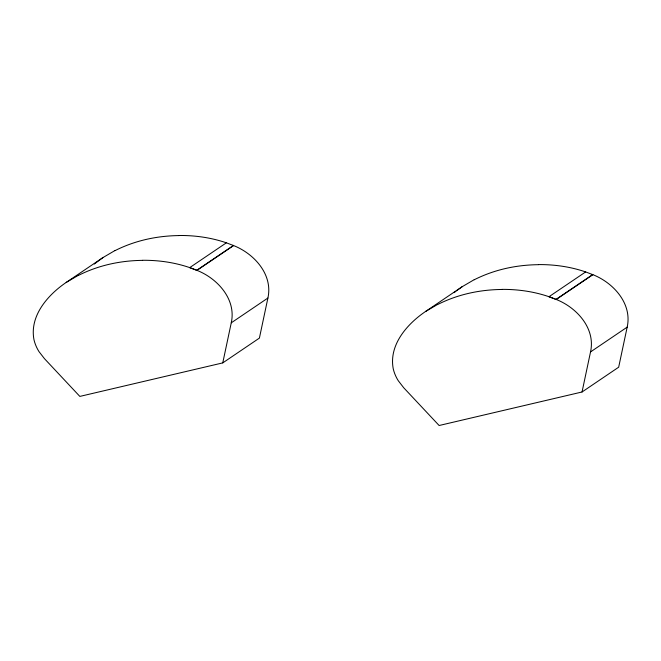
<?xml version="1.0" encoding="UTF-8"?>
<svg xmlns="http://www.w3.org/2000/svg" width="661" height="661" viewBox="0 0 661 661"><rect width="100%" height="100%" fill="white"/><g stroke="black" fill="none" stroke-linecap="round" stroke-linejoin="round"><path stroke-width="0.99" d="M222.757 362.889L231.259 322.832C236.522 299.276 217.411 278.339 196.763 270.283L233.399 245.495C254.055 253.543 273.158 274.48 267.903 298.037L259.401 338.093L222.757 362.889L79.841 396.41L44.469 358.675L38.949 351.553A29.514 21.144 55.9 0 1 34.008 339.861C29.291 315.975 47.79 294.93 66.207 282.421L102.852 257.633L114.931 250.569M582.035 391.99L590.529 351.933C595.792 328.377 576.681 307.448 556.033 299.392L592.677 274.596C613.325 282.652 632.437 303.589 627.173 327.145L618.671 367.202L582.035 391.99L439.119 425.51L403.739 387.784L398.228 380.662A29.514 21.144 55.9 0 1 393.278 368.97C388.561 345.083 407.069 324.03 425.486 311.529L462.122 286.734L474.201 279.677M94.283 264.053L102.852 257.633M454.231 292.608L455.594 291.493M456.297 290.947L462.122 286.734M233.399 245.495L226.376 242.818L189.732 267.614C174.611 262.425 158.566 260.145 142.594 260.285M196.953 270.382L189.732 267.614L196.961 270.357L233.597 245.586L233.002 245.338M231.259 322.832L267.903 298.037M592.677 274.596L585.646 271.927L549.002 296.715C533.881 291.526 517.836 289.254 501.873 289.386M556.232 299.483L549.002 296.715L556.232 299.466L592.867 274.695L592.273 274.447M590.529 351.933L627.173 327.145M66.207 282.421L78.287 275.364M425.486 311.529L437.565 304.465M179.238 235.49C195.202 235.357 211.247 237.63 226.376 242.818M538.508 264.59C554.48 264.458 570.526 266.738 585.646 271.927M437.607 304.547A255.171 182.833 55.9 0 1 501.897 289.468M474.251 279.752A255.171 182.833 55.9 0 1 538.533 264.681M78.337 275.447A255.171 182.833 55.9 0 1 142.619 260.368M114.981 250.651A255.171 182.833 55.9 0 1 179.263 235.572"/></g></svg>
